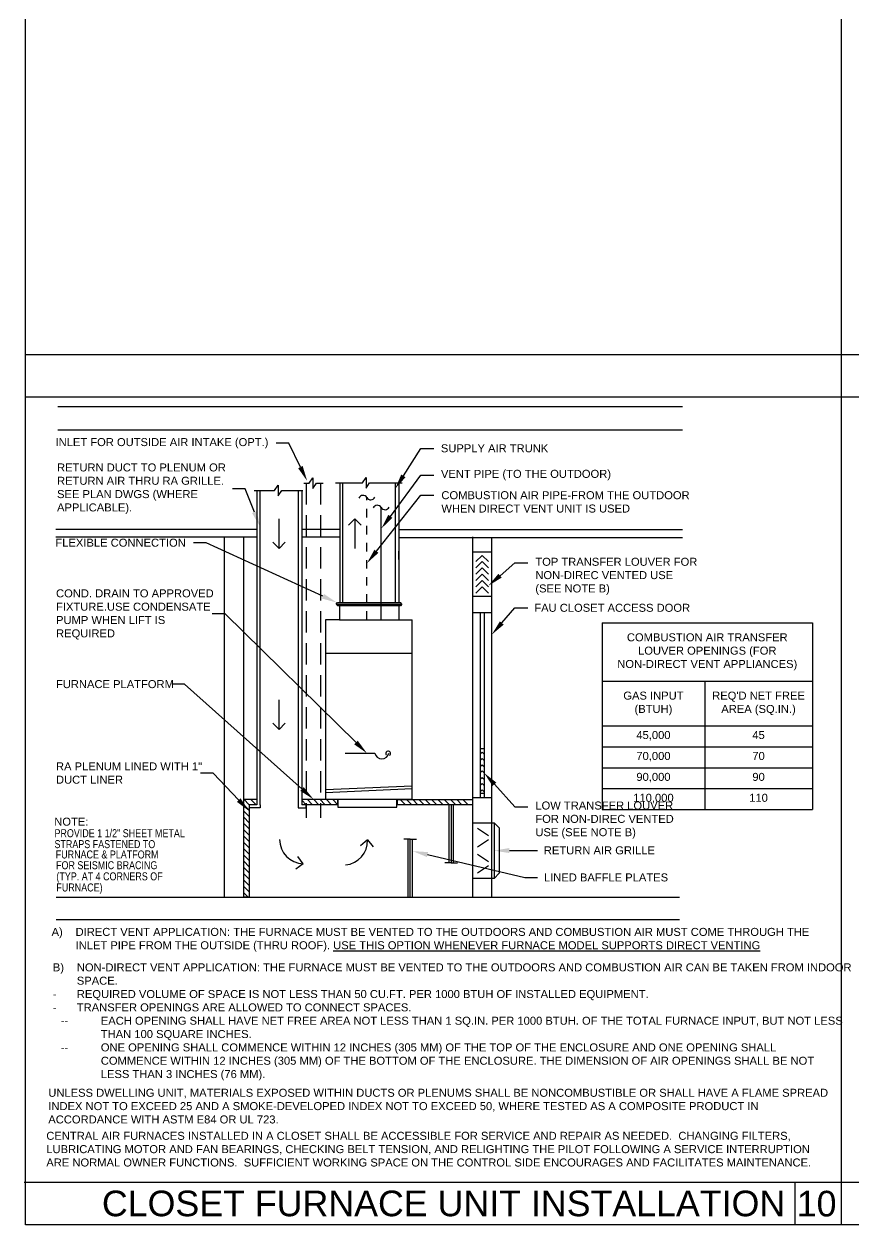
# Model space of a CAD drawing. Header units: inches. Extents: x -22 to 145, y -20 to 61.
# Drawn here: x -0.02 to 9.71, y 0 to 14.07 of the extents above; entities that cross this region are included whole.
import ezdxf
from ezdxf import colors
from ezdxf.entities.mleader import LeaderData, LeaderLine
from ezdxf.enums import TextEntityAlignment as Align
from ezdxf.math import Vec2, Vec3

# ---------------------------------------------------------------- set-up
doc = ezdxf.new("R2010")
doc.units = ezdxf.units.IN
doc.header["$MEASUREMENT"] = 0
doc.linetypes.add('DASH', pattern=[0.25, 0.125, -0.125])
doc.linetypes.add('DASHED2', pattern=[0.375, 0.25, -0.125])
for name, color, linetype in [('GEC_BORDER', 2, 'Continuous'), ('M-DET-MEDIUM', 3, 'Continuous'), ('M-DET-TXT', 2, 'Continuous'), ('M-DET-WIDE', 255, 'Continuous'), ('NORM', 3, 'Continuous')]:
    doc.layers.add(name, color=color, linetype=linetype)
doc.styles.add('ARC-TEXT', font='arial.ttf', dxfattribs={"width": 1.00018, "height": 0.0938})
doc.styles.get("Standard").update_dxf_attribs({"font": 'arial.ttf'})
doc.styles.add('TITLE1', font='arial.ttf')

# ---------------------------------------------------------------- blocks, each defined once
blk = doc.blocks.new('*X1106')
at = {"color": 0}
for p, q in [((747.1, 370.2), (741.4, 375.8)), ((754.1, 370.2), (748.5, 375.8)), ((761.2, 370.2), (755.6, 375.8)), ((768.3, 370.2), (762.6, 375.8)), ((775.4, 370.2), (769.7, 375.8)), ((782.4, 370.2), (776.8, 375.8)), ((789.5, 370.2), (783.8, 375.8)), ((796.6, 370.2), (790.9, 375.8)), ((803.6, 370.2), (798, 375.8)), ((810.7, 370.2), (805.1, 375.8)), ((817.8, 370.2), (812.1, 375.8))]:
    blk.add_line(p, q, dxfattribs=at)
blk = doc.blocks.new('*T1135')
at = {"layer": 'M-DET-TXT', "color": 0, "linetype": 'ByBlock', "lineweight": -2, "transparency": 16777216}
for p, q in [((0, 0), (2.465, 0)), ((0, 0), (0, -2.189)), ((2.465, 0), (2.465, -2.189)), ((0, -0.683), (2.465, -0.683)), ((1.202, -0.683), (1.202, -2.189)), ((0, -1.209), (2.465, -1.209)), ((0, -1.454), (2.465, -1.454)), ((0, -1.699), (2.465, -1.699)), ((0, -1.944), (2.465, -1.944)), ((0, -2.189), (2.465, -2.189))]:
    blk.add_line(p, q, dxfattribs=at)
at = {"layer": 'M-DET-TXT', "color": 0, "transparency": 16777216}
for s, insert, char_height, width, attachment_point in [('COMBUSTION AIR TRANSFER LOUVER OPENINGS (FOR NON-DIRECT VENT APPLIANCES)', (1.232, -0.341), 0.09375, 2.34452, 5), ('GAS INPUT (BTUH)', (0.601, -0.946), 0.09375, 1.08199, 5), ("REQ'D NET FREE AREA (SQ.IN.)", (1.833, -0.946), 0.09375, 1.14254, 5), ('45,000', (0.601, -1.269), 0.0938, 1.08199, 2), ('45', (1.833, -1.269), 0.0938, 1.14254, 2), ('70,000', (0.601, -1.514), 0.0938, 1.08199, 2), ('70', (1.833, -1.514), 0.0938, 1.14254, 2), ('90,000', (0.601, -1.759), 0.0938, 1.08199, 2), ('90', (1.833, -1.759), 0.0938, 1.14254, 2), ('110,000', (0.601, -2.004), 0.0938, 1.08199, 2), ('110', (1.833, -2.004), 0.0938, 1.14254, 2)]:
    blk.add_mtext(s, dxfattribs=dict(at, insert=insert, char_height=char_height, width=width, attachment_point=attachment_point))

msp = doc.modelspace()

# ---------------------------------------------------------------- linework, layer by layer
at = {"layer": 'GEC_BORDER', "color": 5}
for p, q in [((9.55964, 29), (9.55964, 0)), ((9.55964, 29), (9.55964, 0)), ((-0.00033, 10.20031), (38.3125, 10.20031)), ((38.3125, 9.70031), (0, 9.70031)), ((-0.01882, 0.50031), (38.29401, 0.50031)), ((9.02266, 0.00031), (9.02266, 0.50031))]:
    msp.add_line(p, q, dxfattribs=at)
msp.add_lwpolyline([(38.3125, 0), (0, 0), (0, 29), (38.3125, 29)], close=True, dxfattribs=at)
at = {"layer": 'M-DET-MEDIUM', "color": 3}
for p, q in [((2.71175, 8.60591), (2.71175, 4.92488)), ((2.74778, 4.92488), (2.74778, 8.60591)), ((3.1937, 8.60591), (3.1937, 4.92488)), ((3.23857, 8.60591), (3.23857, 4.92488)), ((2.97056, 7.92631), (2.97056, 8.27457)), ((3.85877, 8.27457), (3.78488, 8.20068)), ((3.85877, 8.27457), (3.85877, 7.92631)), ((3.85877, 8.27457), (3.93265, 8.20068)), ((2.33138, 4.98804), (2.33138, 8.06204)), ((2.5593, 4.98804), (2.5593, 8.06204)), ((5.23871, 8.06204), (5.23871, 7.36243)), ((5.46451, 7.36243), (5.46451, 8.05582)), ((2.97056, 7.92631), (2.89668, 8.0002)), ((2.97056, 7.92631), (3.04445, 8.0002)), ((5.46451, 7.88556), (5.23871, 7.88556)), ((5.27807, 7.77248), (5.35161, 7.84602)), ((5.27807, 7.69894), (5.35161, 7.77248)), ((5.35161, 7.84602), (5.42515, 7.77248)), ((5.35161, 7.77248), (5.42515, 7.69894)), ((5.27807, 7.6254), (5.35161, 7.69894)), ((5.27807, 7.55186), (5.35161, 7.6254)), ((5.35161, 7.69894), (5.42515, 7.6254)), ((5.35161, 7.6254), (5.42515, 7.55186)), ((5.27807, 7.47691), (5.35161, 7.55045)), ((5.27807, 7.40337), (5.35161, 7.47691)), ((5.35161, 7.55045), (5.42515, 7.47691)), ((5.35161, 7.47691), (5.42515, 7.40337)), ((5.23871, 7.36243), (5.23871, 3.84172)), ((5.46451, 7.36243), (5.23871, 7.36243)), ((5.46451, 3.84172), (5.46451, 7.36243)), ((5.23871, 7.17855), (5.46451, 7.17855)), ((5.32826, 7.17855), (5.32826, 5.00939)), ((5.37445, 7.17855), (5.37445, 5.00939)), ((2.97056, 5.80543), (2.97056, 6.15368)), ((2.97056, 5.80543), (2.89668, 5.87931)), ((2.97056, 5.80543), (3.04445, 5.87931)), ((5.37445, 5.57985), (5.32826, 5.57985)), ((5.32826, 5.51696), (5.35161, 5.54032)), ((5.35161, 5.54032), (5.37445, 5.51747)), ((5.32826, 5.44342), (5.35161, 5.46678)), ((5.32826, 5.36988), (5.35161, 5.39324)), ((5.35161, 5.46678), (5.37445, 5.44394)), ((5.35161, 5.39324), (5.37445, 5.3704)), ((5.32826, 5.29634), (5.35161, 5.3197)), ((5.32826, 5.2214), (5.35161, 5.24475)), ((5.35161, 5.3197), (5.37445, 5.29686)), ((5.35161, 5.24475), (5.37445, 5.22191)), ((5.32826, 5.14786), (5.35161, 5.17121)), ((5.32826, 5.07432), (5.35161, 5.09767)), ((5.35161, 5.17121), (5.37445, 5.14837)), ((5.35161, 5.09767), (5.37445, 5.07483)), ((2.5593, 3.84172), (2.5593, 4.98804)), ((2.5593, 4.98804), (2.71175, 4.98804)), ((2.62247, 4.92488), (2.55931, 4.98804)), ((2.70126, 4.92488), (2.6381, 4.98804)), ((3.23857, 4.98804), (3.6564, 4.98804)), ((3.29051, 4.92488), (3.23857, 4.97683)), ((3.36417, 4.92488), (3.30101, 4.98804)), ((3.43783, 4.92488), (3.37467, 4.98804)), ((3.51148, 4.92488), (3.44832, 4.98804)), ((3.58514, 4.92488), (3.52198, 4.98804)), ((3.6588, 4.92488), (3.59564, 4.98804)), ((3.6564, 4.9847), (3.65306, 4.98804)), ((3.6564, 4.98804), (3.6564, 4.92488)), ((3.66068, 4.98552), (3.66068, 4.89414)), ((4.35298, 4.89414), (4.35298, 4.98552)), ((4.35964, 4.98383), (5.23871, 4.98383)), ((4.35964, 4.92488), (4.35964, 4.98383)), ((5.23871, 5.00939), (5.46451, 5.00939)), ((5.37445, 5.05673), (5.32826, 5.05673)), ((2.62247, 4.86088), (2.5593, 4.92404)), ((2.62247, 4.78722), (2.5593, 4.85039)), ((2.62247, 4.92488), (2.62247, 3.84172)), ((2.71175, 4.92488), (2.62247, 4.92488)), ((2.74778, 4.88886), (2.62247, 4.88886)), ((2.74778, 4.92488), (2.74778, 4.88886)), ((3.1937, 4.92488), (3.1937, 4.88886)), ((3.1937, 4.88886), (3.28899, 4.88886)), ((3.6564, 4.92488), (3.23857, 4.92488)), ((3.28899, 4.88886), (3.28899, 4.92488)), ((5.23871, 4.92488), (4.35964, 4.92488)), ((4.96029, 4.92458), (4.96029, 4.24419)), ((4.98683, 4.92488), (4.98683, 4.24419)), ((5.01336, 4.92458), (5.01336, 4.24419)), ((2.62247, 4.71356), (2.5593, 4.77673)), ((2.62247, 4.63991), (2.5593, 4.70307)), ((2.62247, 4.56625), (2.5593, 4.62942)), ((2.62247, 4.49259), (2.5593, 4.55576)), ((4.00683, 4.51136), (3.92678, 4.4442)), ((4.00683, 4.51136), (4.07399, 4.43131)), ((4.50921, 4.52241), (4.43491, 4.52241)), ((4.48268, 3.84203), (4.48268, 4.52241)), ((4.50921, 4.52241), (4.58351, 4.52241)), ((4.50921, 3.84172), (4.50921, 4.52241)), ((4.53574, 3.84203), (4.53574, 4.52241)), ((2.62247, 4.41894), (2.5593, 4.4821)), ((2.62247, 4.34528), (2.5593, 4.40844)), ((2.62247, 4.27162), (2.5593, 4.33479)), ((2.62247, 4.19796), (2.5593, 4.26113)), ((3.25302, 4.23153), (3.16811, 4.17063)), ((3.25302, 4.23153), (3.19211, 4.31644)), ((4.98683, 4.24419), (4.91253, 4.24419)), ((4.98683, 4.24419), (5.06112, 4.24419)), ((2.62247, 4.12431), (2.5593, 4.18747)), ((2.62247, 4.05065), (2.5593, 4.11382)), ((2.62247, 3.97699), (2.5593, 4.04016)), ((2.62247, 3.90334), (2.5593, 3.9665)), ((2.61042, 3.84172), (2.5593, 3.89285)), ((2.62247, 3.84172), (2.5593, 3.84172))]:
    msp.add_line(p, q, dxfattribs=at)
at = {"layer": 'M-DET-MEDIUM', "color": 3, "linetype": 'DASHED2'}
for p, q in [((3.28899, 8.69256), (3.28899, 4.7723)), ((3.45566, 8.69256), (3.45566, 4.7723))]:
    msp.add_line(p, q, dxfattribs=at)
at = {"layer": 'M-DET-MEDIUM'}
msp.add_line((2.33349, 8.06204), (2.5593, 8.06204), dxfattribs=at)
at = {"layer": 'M-DET-MEDIUM', "color": 3}
for points in [[(3.25994, 8.69256), (3.32569, 8.69256), (3.36736, 8.75506), (3.36736, 8.63006), (3.40902, 8.69256), (3.48836, 8.69256)], [(3.63096, 8.69725), (3.94862, 8.69725), (3.99029, 8.75975), (3.99029, 8.63475), (4.03196, 8.69725), (4.41524, 8.69725)], [(2.67793, 8.60591), (2.91893, 8.60591), (2.96059, 8.66841), (2.96059, 8.54341), (3.00226, 8.60591), (3.24892, 8.60591)]]:
    msp.add_lwpolyline(points, dxfattribs=at)
for centre, radius, start, end in [((3.26637, 4.52084), 0.28962, 180.741814, 267.357835), ((3.72444, 4.5006), 0.28259, 275.194892, 2.182092)]:
    msp.add_arc(centre, radius, start, end, dxfattribs=at)
at = {"layer": 'M-DET-WIDE'}
for p, q in [((0.37802, 9.59172), (7.70218, 9.59172)), ((0.37802, 9.31776), (7.70218, 9.31776)), ((3.68169, 8.69725), (3.68169, 7.29238)), ((3.71771, 7.29238), (3.71771, 8.69725)), ((4.33147, 8.69725), (4.33147, 7.29238)), ((4.37635, 8.69725), (4.37635, 7.36243)), ((0.35311, 8.15399), (2.71175, 8.15399)), ((0.35311, 8.06204), (2.71175, 8.06204)), ((3.23857, 8.15399), (3.68169, 8.15399)), ((3.23857, 8.06204), (3.68169, 8.06204)), ((4.37635, 8.14777), (7.70218, 8.14777)), ((4.37635, 8.05582), (7.70218, 8.05582)), ((4.37728, 7.29238), (4.37728, 7.36243)), ((3.6405, 7.27325), (3.6575, 7.29238)), ((3.6405, 7.27325), (4.40968, 7.27325)), ((3.65962, 7.25412), (3.6405, 7.27325)), ((3.6575, 7.29238), (4.39268, 7.29238)), ((4.39268, 7.25412), (3.65962, 7.25412)), ((3.67877, 7.25412), (3.67877, 7.09114)), ((4.37728, 7.09114), (4.37728, 7.25412)), ((4.40968, 7.27325), (4.39268, 7.29238)), ((4.40968, 7.27325), (4.39268, 7.25412)), ((3.51406, 7.09114), (3.51406, 4.98869)), ((3.67877, 7.09114), (3.51406, 7.09114)), ((3.67877, 7.09114), (4.53083, 7.09114)), ((4.53136, 7.08145), (4.53136, 7.09109)), ((4.53136, 4.98869), (4.53136, 7.08145)), ((3.51736, 6.69996), (4.53136, 6.69996)), ((3.74776, 5.52667), (4.09219, 5.52667)), ((3.51406, 5.10159), (4.53136, 5.14568)), ((3.51406, 5.06852), (4.53136, 5.11261)), ((3.51406, 4.98869), (4.53136, 4.98869)), ((3.66068, 4.89414), (4.35298, 4.89414)), ((5.23871, 4.71254), (5.49106, 4.71254)), ((5.29791, 4.65056), (5.42668, 4.56235)), ((5.49106, 4.71254), (5.55307, 4.65294)), ((5.49106, 4.71254), (5.49106, 4.05934)), ((5.55307, 4.65294), (5.55307, 4.12132)), ((5.42429, 4.51229), (5.29791, 4.42647)), ((5.29791, 4.34541), (5.42668, 4.25721)), ((5.42429, 4.20714), (5.29791, 4.12132)), ((5.55307, 4.12132), (5.49106, 4.05934)), ((5.49106, 4.05934), (5.23871, 4.05934)), ((0.35878, 3.84172), (7.66571, 3.84172)), ((0.35878, 3.5778), (7.66571, 3.5778))]:
    msp.add_line(p, q, dxfattribs=at)
for centre, radius, start, end in [((4.17569, 5.54755), 0.08607, 194.034143, 345.965857), ((4.25074, 5.5239), 0.02791, 307.030555, 215.023505)]:
    msp.add_arc(centre, radius, start, end, dxfattribs=at)
at = {"layer": 'NORM', "linetype": 'DASH', "ltscale": 0.5}
msp.add_line((4.00013, 7.09114), (4.00013, 8.5227), dxfattribs=at)
at = {"layer": 'NORM'}
for p, q in [((4.16842, 7.09114), (4.16842, 8.40662)), ((4.37635, 7.79842), (4.37635, 7.89531)), ((2.33138, 3.83852), (2.33138, 4.98804))]:
    msp.add_line(p, q, dxfattribs=at)
for centre, radius, start, end in [((3.9546, 8.49612), 0.05272, 30.280223, 156.201539), ((4.04464, 8.54789), 0.05108, 209.353977, 337.277915), ((4.12289, 8.38004), 0.05272, 30.280223, 156.201539), ((4.21293, 8.4318), 0.05108, 209.353977, 337.277915)]:
    msp.add_arc(centre, radius, start, end, dxfattribs=at)

# ---------------------------------------------------------------- block references
msp.add_blockref('*T1135', (6.75866, 7.05665))
at = {"layer": 'M-DET-MEDIUM', "color": 3, "xscale": 0.01041666666787933, "yscale": 0.01041666666787933, "zscale": 0.01041666666787933}
msp.add_blockref('*X1106', (-3.3334, 1.06908), dxfattribs=at)

# ---------------------------------------------------------------- texts
at = {"layer": 'GEC_BORDER', "style": 'TITLE1'}
msp.add_text('10', height=0.3, dxfattribs=at).set_placement((9.27266, 0.25031), align=Align.MIDDLE_CENTER)
at = {"layer": 'M-DET-TXT', "style": 'ARC-TEXT'}
msp.add_text('NOTE:', height=0.09375, dxfattribs=at).set_placement((0.3358, 4.67883))
at = {"layer": 'M-DET-TXT', "style": 'ARC-TEXT', "width": 0.8}
for s, p in [('STRAPS FASTENED TO ', (0.33844, 4.41559)), ('PROVIDE 1 1/2" SHEET METAL ', (0.33844, 4.54396)), ('FURNACE & PLATFORM ', (0.35333, 4.29478)), ('FOR SEISMIC BRACING', (0.35705, 4.16833)), ('(TYP. AT 4 CORNERS OF', (0.36077, 4.03816)), ('FURNACE)', (0.36077, 3.908))]:
    msp.add_text(s, height=0.09375, dxfattribs=at).set_placement(p)
at = {"layer": 'M-DET-TXT'}
for s, insert, char_height, width, attachment_point, style in [('\\pi-0.28125,l0.375,t0.375;A)^IDIRECT VENT APPLICATION: THE FURNACE MUST BE VENTED TO THE OUTDOORS AND COMBUSTION AIR MUST COME THROUGH THE INLET PIPE FROM THE OUTSIDE (THRU ROOF). {\\LUSE THIS OPTION WHENEVER FURNACE MODEL SUPPORTS DIRECT VENTING}', (0.21057, 3.48092), 0.09375, 9.1676234, 1, 'ARC-TEXT'), ('\\pi-0.28125,l0.375,t0.375;B)^INON-DIRECT VENT APPLICATION: THE FURNACE MUST BE VENTED TO THE OUTDOORS AND COMBUSTION AIR CAN BE TAKEN FROM INDOOR SPACE. \\P-^IREQUIRED VOLUME OF SPACE IS NOT LESS THAN 50 CU.FT. PER 1000 BTUH OF INSTALLED EQUIPMENT.\\P-^ITRANSFER OPENINGS ARE ALLOWED TO CONNECT SPACES.\\P\\pi-0.46875,l0.65625,t0.65625;--^IEACH OPENING SHALL HAVE NET FREE AREA NOT LESS THAN 1 SQ.IN. PER 1000 BTUH. OF THE TOTAL FURNACE INPUT, BUT NOT LESS THAN 100 SQUARE INCHES.\\P--^IONE OPENING SHALL COMMENCE WITHIN 12 INCHES (305 MM) OF THE TOP OF THE ENCLOSURE AND ONE OPENING SHALL COMMENCE WITHIN 12 INCHES (305 MM) OF THE BOTTOM OF THE ENCLOSURE. THE DIMENSION OF AIR OPENINGS SHALL BE NOT LESS THAN 3 INCHES (76 MM).', (0.22529, 3.06542), 0.09375, 9.3604087, 1, 'ARC-TEXT'), ('UNLESS DWELLING UNIT, MATERIALS EXPOSED WITHIN DUCTS OR PLENUMS SHALL BE NONCOMBUSTIBLE OR SHALL HAVE A FLAME SPREAD INDEX NOT TO EXCEED 25 AND A SMOKE-DEVELOPED INDEX NOT TO EXCEED 50, WHERE TESTED AS A COMPOSITE PRODUCT IN {\\H1.15592x; }ACCORDANCE WITH ASTM E84 OR UL 723.{\\H1.10395x; }', (0.26603, 1.59602), 0.09375, 9.2486367, 1, 'ARC-TEXT'), ('CENTRAL AIR FURNACES INSTALLED IN A CLOSET SHALL BE ACCESSIBLE FOR SERVICE AND REPAIR AS NEEDED.  CHANGING FILTERS, LUBRICATING MOTOR AND FAN BEARINGS, CHECKING BELT TENSION, AND RELIGHTING THE PILOT FOLLOWING A SERVICE INTERRUPTION ARE NORMAL OWNER FUNCTIONS.  SUFFICIENT WORKING SPACE ON THE CONTROL SIDE ENCOURAGES AND FACILITATES MAINTENANCE.', (0.24273, 1.09171), 0.09375, 9.1530114, 1, 'ARC-TEXT'), ('CLOSET FURNACE UNIT INSTALLATION', (8.90395, 0.25031), 0.3, 9.078125, 6, 'TITLE1')]:
    msp.add_mtext(s, dxfattribs=dict(at, insert=insert, char_height=char_height, width=width, attachment_point=attachment_point, style=style))

# ---------------------------------------------------------------- leaders
ml = msp.add_multileader_mtext('Standard', dxfattribs=at)
ml.set_content('INLET FOR OUTSIDE AIR INTAKE (OPT.)', color=256)
ml.set_leader_properties()
ml.build(insert=Vec2(0, 0))
ml.multileader.update_dxf_attribs({"text_right_attachment_type": 2, "dogleg_length": 0.36, "arrow_head_size": 0.18})
ctx = ml.context
ctx.base_point, ctx.char_height, ctx.arrow_head_size, ctx.landing_gap_size, ctx.plane_origin = Vec3(0.27716, 9.15972), 0.09375, 0.18, 0.09, Vec3(3.30007, 8.71844)
ctx.right_attachment, ctx.text_align_type = 2, 2
notes = []
notes.append((ctx, [(0, (1, 1, 0), (3.08597, 9.15889), (-1, 0), 0.14988, [(0, [(3.30007, 8.71844)], 0, [])])]))
ctx.mtext.insert, ctx.mtext.alignment, ctx.mtext.flow_direction = Vec3(2.8461, 9.22038), 3, 5
ml = msp.add_multileader_mtext('Standard', dxfattribs=at)
ml.set_content('SUPPLY AIR TRUNK', color=256)
ml.set_leader_properties()
ml.build(insert=Vec2(0, 0))
ml.multileader.update_dxf_attribs({"text_right_attachment_type": 2, "dogleg_length": 0.14988, "arrow_head_size": 0.18})
ctx = ml.context
ctx.base_point, ctx.char_height, ctx.arrow_head_size, ctx.landing_gap_size, ctx.plane_origin = Vec3(4.78389, 9.10005), 0.09375, 0.18, 0.09, Vec3(4.37635, 8.47102)
ctx.right_attachment, ctx.text_align_type = 2, 2
notes.append((ctx, [(0, (1, 1, 0), (4.63401, 9.10005), (1, 0), 0.14988, [(0, [(4.33147, 8.62636)], 0, [])])]))
ctx.mtext.insert, ctx.mtext.alignment, ctx.mtext.flow_direction = Vec3(6.12678, 9.14772), 3, 5
ml = msp.add_multileader_mtext('Standard', dxfattribs=at)
ml.set_content('RETURN DUCT TO PLENUM OR RETURN AIR THRU RA GRILLE. SEE PLAN DWGS (WHERE APPLICABLE).', color=256)
ml.set_leader_properties()
ml.build(insert=Vec2(0, 0))
ml.multileader.update_dxf_attribs({"text_right_attachment_type": 2, "dogleg_length": 0.36, "arrow_head_size": 0.18})
ctx = ml.context
ctx.base_point, ctx.char_height, ctx.arrow_head_size, ctx.landing_gap_size, ctx.plane_origin = Vec3(0.27835, 8.86282), 0.09375, 0.18, 0.09, Vec3(3.72654, 8.18477)
ctx.right_attachment = 2
notes.append((ctx, [(0, (1, 1, 0), (2.57538, 8.62522), (-1, 0), 0.14988, [(0, [(2.74778, 8.18477)], 0, [])])]))
ctx.mtext.insert, ctx.mtext.width, ctx.mtext.flow_direction = Vec3(0.36835, 8.92348), 2.036953, 5
ml = msp.add_multileader_mtext('Standard', dxfattribs=at)
ml.set_content('VENT PIPE (TO THE OUTDOOR)', color=256)
ml.set_leader_properties()
ml.build(insert=Vec2(0, 0))
ml.multileader.update_dxf_attribs({"text_right_attachment_type": 2, "dogleg_length": 0.14988, "arrow_head_size": 0.18})
ctx = ml.context
ctx.base_point, ctx.char_height, ctx.arrow_head_size, ctx.landing_gap_size, ctx.plane_origin = Vec3(4.78389, 8.78766), 0.09375, 0.18, 0.09, Vec3(4.37635, 8.15863)
ctx.right_attachment, ctx.text_align_type = 2, 2
notes.append((ctx, [(0, (1, 1, 0), (4.63401, 8.78766), (1, 0), 0.14988, [(0, [(4.16842, 8.15863)], 0, [])])]))
ctx.mtext.insert, ctx.mtext.alignment, ctx.mtext.flow_direction = Vec3(6.86227, 8.84832), 3, 5
ml = msp.add_multileader_mtext('Standard', dxfattribs=at)
ml.set_content('COMBUSTION AIR PIPE-FROM THE OUTDOOR\\PWHEN DIRECT VENT UNIT IS USED ', color=256)
ml.set_leader_properties()
ml.build(insert=Vec2(0, 0))
ml.multileader.update_dxf_attribs({"text_right_attachment_type": 2, "dogleg_length": 0.14988, "arrow_head_size": 0.18})
ctx = ml.context
ctx.base_point, ctx.char_height, ctx.arrow_head_size, ctx.landing_gap_size, ctx.plane_origin = Vec3(4.78389, 8.55034), 0.09375, 0.18, 0.09, Vec3(4.37635, 7.92132)
ctx.right_attachment = 2
notes.append((ctx, [(0, (1, 1, 0), (4.63401, 8.55034), (1, 0), 0.14988, [(0, [(4.00013, 7.75303)], 0, [])])]))
ctx.mtext.insert, ctx.mtext.flow_direction = Vec3(4.87389, 8.59802), 5
ml = msp.add_multileader_mtext('Standard', dxfattribs=at)
ml.set_content('FLEXIBLE CONNECTION', color=256)
ml.set_leader_properties()
ml.build(insert=Vec2(0, 0))
ml.multileader.update_dxf_attribs({"text_right_attachment_type": 2, "dogleg_length": 0.36, "arrow_head_size": 0.18})
ctx = ml.context
ctx.base_point, ctx.char_height, ctx.arrow_head_size, ctx.landing_gap_size, ctx.plane_origin = Vec3(0.28071, 7.99379), 0.09375, 0.18, 0.09, Vec3(2.33146, 7.55251)
ctx.right_attachment, ctx.text_align_type = 2, 2
notes.append((ctx, [(0, (1, 1, 0), (2.11737, 7.99296), (-1, 0), 0.14988, [(0, [(3.649, 7.29238)], 0, [])])]))
ctx.mtext.insert, ctx.mtext.alignment, ctx.mtext.flow_direction = Vec3(1.87749, 8.04146), 3, 5
ml = msp.add_multileader_mtext('Standard', dxfattribs=at)
ml.set_content('TOP TRANSFER LOUVER FOR NON-DIREC VENTED USE (SEE NOTE B) ', color=256)
ml.set_leader_properties()
ml.build(insert=Vec2(0, 0))
ml.multileader.update_dxf_attribs({"text_right_attachment_type": 2, "dogleg_length": 0.14988, "arrow_head_size": 0.18})
ctx = ml.context
ctx.base_point, ctx.char_height, ctx.arrow_head_size, ctx.landing_gap_size, ctx.plane_origin = Vec3(5.88535, 7.75734), 0.09375, 0.18, 0.09, Vec3(5.47781, 7.12831)
ctx.right_attachment = 2
notes.append((ctx, [(0, (1, 1, 0), (5.73547, 7.75734), (1, 0), 0.14988, [(0, [(5.42515, 7.4908)], 0, [])])]))
ctx.mtext.insert, ctx.mtext.width, ctx.mtext.flow_direction = Vec3(5.97535, 7.818), 1.9149443, 5
ml = msp.add_multileader_mtext('Standard', dxfattribs=at)
ml.set_content('\\pxl1;COND. DRAIN TO APPROVED FIXTURE.USE CONDENSATE PUMP WHEN LIFT IS REQUIRED', color=256)
ml.set_leader_properties()
ml.build(insert=Vec2(0, 0))
ml.multileader.update_dxf_attribs({"text_right_attachment_type": 2, "dogleg_length": 0.36, "arrow_head_size": 0.18})
ctx = ml.context
ctx.base_point, ctx.char_height, ctx.arrow_head_size, ctx.landing_gap_size, ctx.plane_origin = Vec3(0.17304, 7.39741), 0.09375, 0.18, 0.09, Vec3(2.33146, 6.86224)
ctx.right_attachment = 2
notes.append((ctx, [(0, (1, 1, 0), (2.33776, 7.15974), (-1, 0), 0.14988, [(0, [(4.00161, 5.52667)], 0, [])])]))
ctx.mtext.insert, ctx.mtext.width, ctx.mtext.flow_direction = Vec3(0.26304, 7.44793), 2.06791, 5
ml = msp.add_multileader_mtext('Standard', dxfattribs=at)
ml.set_content('FAU CLOSET ACCESS DOOR ', color=256)
ml.set_leader_properties()
ml.build(insert=Vec2(0, 0))
ml.multileader.update_dxf_attribs({"text_right_attachment_type": 2, "dogleg_length": 0.14988, "arrow_head_size": 0.18})
ctx = ml.context
ctx.base_point, ctx.char_height, ctx.arrow_head_size, ctx.landing_gap_size, ctx.plane_origin = Vec3(5.88535, 7.23116), 0.09375, 0.18, 0.09, Vec3(5.47781, 6.60213)
ctx.right_attachment, ctx.text_align_type = 2, 2
notes.append((ctx, [(0, (1, 1, 0), (5.73547, 7.23116), (1, 0), 0.14988, [(0, [(5.46451, 6.91763)], 0, [])])]))
ctx.mtext.insert, ctx.mtext.width, ctx.mtext.alignment, ctx.mtext.flow_direction = Vec3(7.78954, 7.27884), 1.8740252, 3, 5
ml = msp.add_multileader_mtext('Standard', dxfattribs=at)
ml.set_content('\\pxl1;FURNACE PLATFORM', color=256)
ml.set_leader_properties()
ml.build(insert=Vec2(0, 0))
ml.multileader.update_dxf_attribs({"text_right_attachment_type": 2, "dogleg_length": 0.36, "arrow_head_size": 0.18})
ctx = ml.context
ctx.base_point, ctx.char_height, ctx.arrow_head_size, ctx.landing_gap_size, ctx.plane_origin = Vec3(0.17214, 6.33698), 0.09375, 0.18, 0.09, Vec3(1.85759, 6.03865)
ctx.right_attachment = 2
notes.append((ctx, [(0, (1, 1, 0), (1.86388, 6.33615), (-1, 0), 0.14988, [(0, [(3.37467, 4.98804)], 0, [])])]))
ctx.mtext.insert, ctx.mtext.width, ctx.mtext.flow_direction = Vec3(0.26214, 6.38466), 2.06791, 5
ml = msp.add_multileader_mtext('Standard', dxfattribs=at)
ml.set_content('\\pxl1;RA PLENUM LINED WITH 1" DUCT LINER', color=256)
ml.set_leader_properties()
ml.build(insert=Vec2(0, 0))
ml.multileader.update_dxf_attribs({"text_right_attachment_type": 2, "dogleg_length": 0.36, "arrow_head_size": 0.18})
ctx = ml.context
ctx.base_point, ctx.char_height, ctx.arrow_head_size, ctx.landing_gap_size, ctx.plane_origin = Vec3(0.17228, 5.37303), 0.09375, 0.18, 0.09, Vec3(2.19238, 4.99641)
ctx.right_attachment = 2
notes.append((ctx, [(0, (1, 1, 0), (2.19868, 5.29392), (-1, 0), 0.14988, [(0, [(2.62247, 4.84792)], 0, [])])]))
ctx.mtext.insert, ctx.mtext.width, ctx.mtext.flow_direction = Vec3(0.26228, 5.42071), 2.06791, 5
ml = msp.add_multileader_mtext('Standard', dxfattribs=at)
ml.set_content('LOW TRANSFER LOUVER FOR NON-DIREC VENTED USE (SEE NOTE B) ', color=256)
ml.set_leader_properties()
ml.build(insert=Vec2(0, 0))
ml.multileader.update_dxf_attribs({"text_right_attachment_type": 2, "dogleg_length": 0.14988, "arrow_head_size": 0.18})
ctx = ml.context
ctx.base_point, ctx.char_height, ctx.arrow_head_size, ctx.landing_gap_size, ctx.plane_origin = Vec3(5.88535, 4.90128), 0.09375, 0.18, 0.09, Vec3(5.47781, 4.27225)
ctx.right_attachment = 2
notes.append((ctx, [(0, (1, 1, 0), (5.73547, 4.90128), (1, 0), 0.14988, [(0, [(5.37445, 5.29686)], 0, [])])]))
ctx.mtext.insert, ctx.mtext.width, ctx.mtext.flow_direction = Vec3(5.97535, 4.96193), 1.8740252, 5
ml = msp.add_multileader_mtext('Standard', dxfattribs=at)
ml.set_content('LINED BAFFLE PLATES', color=256)
ml.set_leader_properties()
ml.build(insert=Vec2(0, 0))
ml.multileader.update_dxf_attribs({"text_right_attachment_type": 2, "dogleg_length": 0.14988, "arrow_head_size": 0.18})
ctx = ml.context
ctx.base_point, ctx.char_height, ctx.arrow_head_size, ctx.landing_gap_size, ctx.plane_origin = Vec3(6.0021, 4.07162), 0.09375, 0.18, 0.09, Vec3(5.59456, 3.44259)
ctx.right_attachment, ctx.text_align_type = 2, 2
notes.append((ctx, [(0, (1, 1, 0), (5.85222, 4.07162), (1, 0), 0.14988, [(0, [(4.53574, 4.38125)], 0, [])])]))
ctx.mtext.insert, ctx.mtext.width, ctx.mtext.alignment, ctx.mtext.flow_direction = Vec3(7.53135, 4.1193), 1.8740252, 3, 5
ml = msp.add_multileader_mtext('Standard', dxfattribs=at)
ml.set_content('RETURN AIR GRILLE', color=256)
ml.set_leader_properties()
ml.build(insert=Vec2(0, 0))
ml.multileader.update_dxf_attribs({"text_right_attachment_type": 2, "dogleg_length": 0.14988, "arrow_head_size": 0.18})
ctx = ml.context
ctx.base_point, ctx.char_height, ctx.arrow_head_size, ctx.landing_gap_size, ctx.plane_origin = Vec3(6.0021, 4.38899), 0.09375, 0.18, 0.09, Vec3(5.59456, 3.75997)
ctx.right_attachment, ctx.text_align_type = 2, 2
notes.append((ctx, [(0, (1, 1, 0), (5.85222, 4.38899), (1, 0), 0.14988, [(0, [(5.49106, 4.38594)], 0, [])])]))
ctx.mtext.insert, ctx.mtext.width, ctx.mtext.alignment, ctx.mtext.flow_direction = Vec3(7.37742, 4.43667), 1.8740252, 3, 5
for ctx, leaders in notes:
    for number, flags, end, landing, length, lines in leaders:
        leader = LeaderData()
        leader.index, (leader.has_last_leader_line, leader.has_dogleg_vector, leader.attachment_direction) = number, flags
        leader.last_leader_point, leader.dogleg_vector, leader.dogleg_length = Vec3(end), Vec3(landing), length
        for number, points, colour, breaks in lines:
            line = LeaderLine()
            line.index, line.vertices, line.color, line.breaks = number, Vec3.list(points), colors.encode_raw_color(colour), breaks
            leader.lines.append(line)
        ctx.leaders.append(leader)

doc.saveas('drawing.dxf')
